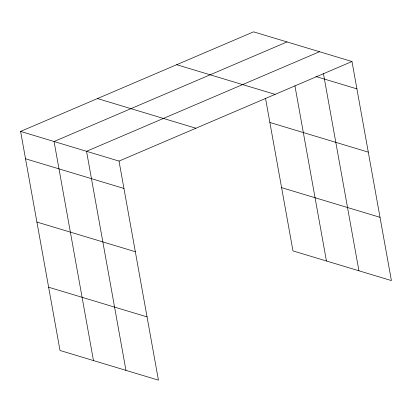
<?xml version="1.0" encoding="UTF-8"?>
<svg xmlns="http://www.w3.org/2000/svg" width="412" height="412" viewBox="0 0 412 412"><rect width="100%" height="100%" fill="white"/><g stroke="black" fill="none" stroke-linecap="round" stroke-linejoin="round"><path stroke-width="0.62" d="M20.6 131.423L119.022 161.092L158.435 380.152L60.013 350.483L20.6 131.423L253.565 31.848L351.987 61.517L391.4 280.577L292.978 250.908L265.544 98.432M287.025 41.936L54.065 141.512L93.478 360.567M319.506 51.727L86.541 151.302L125.959 370.362M119.022 161.092L351.987 61.517M315.849 76.503L356.91 88.879M176.686 64.71L275.108 94.379M269.87 122.467L368.292 152.136M97.479 98.566L195.901 128.235M281.597 187.645L380.019 217.315M25.523 158.785L123.945 188.454M36.905 222.047L135.327 251.711M48.631 287.221L147.053 316.89M323.42 73.49L358.919 270.782M294.91 85.742L326.443 260.992"/></g></svg>
